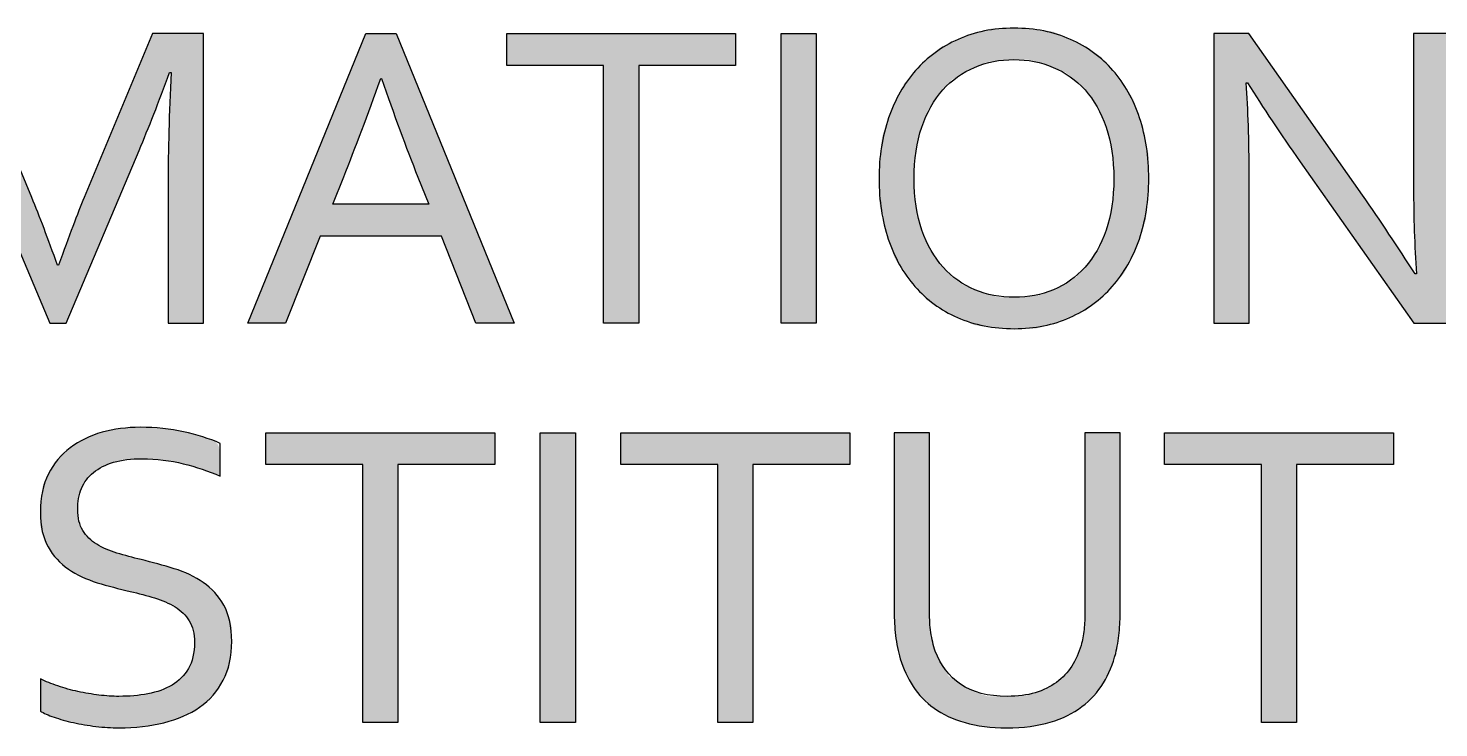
# Model space of a CAD drawing. Extents: x -18502 to 259858, y -468734 to 127958.
# Drawn here: x 99088 to 100439, y -292245 to -291575 of the extents above; entities that cross this region are included whole.
import ezdxf

# ---------------------------------------------------------------- set-up
doc = ezdxf.new("R2010")
doc.units = 0
doc.header["$LTSCALE"] = 1000
doc.layers.add('参照-TK_A1$0$TK', color=161, linetype='CONTINUOUS')
doc.layers.add('参照-TK_A1$0$图层 1', color=7, linetype='CONTINUOUS')

# ---------------------------------------------------------------- blocks, each defined once
blk = doc.blocks.new('参照-TK_A1$0$block 6')
at = {"layer": '参照-TK_A1$0$图层 1'}
h = blk.add_hatch(color=7, dxfattribs=at)
h.dxf.hatch_style = 2
edge = h.paths.add_edge_path()
edge.add_spline(control_points=[(43.9295, -12.5399), (43.9295, -12.5399), (43.9295, -12.5399), (43.9507, -12.5495), (43.972, -12.5588), (43.99, -12.5721), (44.0047, -12.589), (44.0194, -12.6058), (44.0308, -12.6259), (44.0386, -12.6494), (44.0464, -12.6728), (44.0503, -12.6985), (44.0503, -12.7266), (44.0503, -12.7545), (44.0463, -12.7801), (44.0383, -12.8034), (44.0303, -12.8268), (44.0188, -12.8468), (44.0038, -12.8638), (43.9891, -12.8806), (43.971, -12.8938), (43.9499, -12.9032), (43.9289, -12.9127), (43.9054, -12.9174), (43.8793, -12.9174), (43.8523, -12.9174), (43.8282, -12.9127), (43.807, -12.9032), (43.7856, -12.8938), (43.7676, -12.8806), (43.7529, -12.8638), (43.738, -12.8468), (43.7268, -12.8268), (43.719, -12.8034), (43.7112, -12.7801), (43.7072, -12.7545), (43.7072, -12.7266), (43.7072, -12.6985), (43.7113, -12.6728), (43.7194, -12.6494), (43.7275, -12.6259), (43.739, -12.6058), (43.7538, -12.589), (43.7686, -12.5721), (43.7866, -12.5588), (43.8078, -12.5495), (43.8288, -12.5399), (43.8525, -12.5352), (43.8787, -12.5352), (43.9056, -12.5352), (43.9295, -12.5399)], knot_values=[0, 0, 0, 0, 0.5001, 0.5001, 1, 1, 1, 2, 2, 2, 3, 3, 3, 4, 4, 4, 5, 5, 5, 6, 6, 6, 7, 7, 7, 8, 8, 8, 9, 9, 9, 10, 10, 10, 11, 11, 11, 12, 12, 12, 13, 13, 13, 14, 14, 14, 15, 15, 15, 16, 16, 16, 16], degree=3, periodic=0)
edge = h.paths.add_edge_path()
edge.add_spline(control_points=[(43.9137, -12.8743), (43.9137, -12.8743), (43.9137, -12.8743), (43.929, -12.8679), (43.9444, -12.8615), (43.9577, -12.8519), (43.9692, -12.8392), (43.9806, -12.8266), (43.9895, -12.8108), (43.9961, -12.792), (44.0025, -12.7732), (44.0058, -12.7514), (44.0058, -12.7266), (44.0058, -12.7019), (44.0025, -12.68), (43.9961, -12.6611), (43.9895, -12.6422), (43.9806, -12.6264), (43.9692, -12.6137), (43.9577, -12.6011), (43.9442, -12.5914), (43.9288, -12.585), (43.9133, -12.5784), (43.8966, -12.5751), (43.8787, -12.5751), (43.861, -12.5751), (43.8444, -12.5784), (43.8288, -12.585), (43.8134, -12.5914), (43.7999, -12.6011), (43.7884, -12.6137), (43.7771, -12.6264), (43.7681, -12.6422), (43.7616, -12.6611), (43.7551, -12.68), (43.7519, -12.7019), (43.7519, -12.7266), (43.7519, -12.7514), (43.7551, -12.7732), (43.7618, -12.792), (43.7684, -12.8108), (43.7773, -12.8266), (43.7888, -12.8392), (43.8001, -12.8519), (43.8136, -12.8615), (43.8291, -12.8679), (43.8446, -12.8743), (43.8613, -12.8775), (43.8793, -12.8775), (43.8972, -12.8775), (43.9137, -12.8743)], knot_values=[0, 0, 0, 0, 0.5001, 0.5001, 1, 1, 1, 2, 2, 2, 3, 3, 3, 4, 4, 4, 5, 5, 5, 6, 6, 6, 7, 7, 7, 8, 8, 8, 9, 9, 9, 10, 10, 10, 11, 11, 11, 12, 12, 12, 13, 13, 13, 14, 14, 14, 15, 15, 15, 16, 16, 16, 16], degree=3, periodic=0)
h = blk.add_hatch(color=7, dxfattribs=at)
h.dxf.hatch_style = 2
edge = h.paths.add_edge_path()
edge.add_spline(control_points=[(42.8043, -12.6439), (42.8043, -12.6439), (42.8043, -12.6439), (42.8069, -12.5917), (42.8069, -12.5917), (42.8047, -12.5917), (42.8047, -12.5917), (42.791, -12.6294), (42.7782, -12.6623), (42.7661, -12.6906), (42.7661, -12.6906), (42.6733, -12.9105), (42.6733, -12.9105), (42.6733, -12.9105), (42.6526, -12.9105), (42.6526, -12.9105), (42.6526, -12.9105), (42.5599, -12.6906), (42.5599, -12.6906), (42.5471, -12.6603), (42.5342, -12.6273), (42.5213, -12.5917), (42.5213, -12.5917), (42.5192, -12.5917), (42.5192, -12.5917), (42.5217, -12.6429), (42.523, -12.6899), (42.523, -12.7324), (42.523, -12.7324), (42.523, -12.9105), (42.523, -12.9105), (42.523, -12.9105), (42.4781, -12.9105), (42.4781, -12.9105), (42.4781, -12.9105), (42.4781, -12.5421), (42.4781, -12.5421), (42.4781, -12.5421), (42.5428, -12.5421), (42.5428, -12.5421), (42.5428, -12.5421), (42.6296, -12.7506), (42.6296, -12.7506), (42.6395, -12.7744), (42.6504, -12.8031), (42.6623, -12.8368), (42.6623, -12.8368), (42.6637, -12.8368), (42.6637, -12.8368), (42.6769, -12.7995), (42.6878, -12.7707), (42.6964, -12.7506), (42.6964, -12.7506), (42.7832, -12.5421), (42.7832, -12.5421), (42.7832, -12.5421), (42.8479, -12.5421), (42.8479, -12.5421), (42.8479, -12.5421), (42.8479, -12.9105), (42.8479, -12.9105), (42.8479, -12.9105), (42.803, -12.9105), (42.803, -12.9105), (42.803, -12.9105), (42.803, -12.7324), (42.803, -12.7324), (42.803, -12.6907), (42.8043, -12.6439)], knot_values=[0, 0, 0, 0, 0.5001, 0.5001, 1, 1, 1, 2, 2, 2, 3, 3, 3, 4, 4, 4, 5, 5, 5, 6, 6, 6, 7, 7, 7, 8, 8, 8, 9, 9, 9, 10, 10, 10, 11, 11, 11, 12, 12, 12, 13, 13, 13, 14, 14, 14, 15, 15, 15, 16, 16, 16, 17, 17, 17, 18, 18, 18, 19, 19, 19, 20, 20, 20, 21, 21, 21, 22, 22, 22, 22], degree=3, periodic=0)
h = blk.add_hatch(color=7, dxfattribs=at)
h.dxf.hatch_style = 2
h.paths.add_polyline_path([(42.9043, -12.9105), (43.0544, -12.5421), (43.0932, -12.5421), (43.2433, -12.9105), (43.1945, -12.9105), (43.1506, -12.7996), (42.9966, -12.7996), (42.9525, -12.9105)])
edge = h.paths.add_edge_path()
edge.add_spline(control_points=[(43.1346, -12.7591), (43.1346, -12.7591), (43.1346, -12.7591), (43.1346, -12.7591), (43.1346, -12.7591), (43.1207, -12.7245), (43.1207, -12.7245), (43.1055, -12.6863), (43.0902, -12.6446), (43.0745, -12.5994), (43.0745, -12.5994), (43.0734, -12.5994), (43.0734, -12.5994), (43.057, -12.6452), (43.0412, -12.6868), (43.0264, -12.7244), (43.0264, -12.7244), (43.0125, -12.7591), (43.0125, -12.7591), (43.0125, -12.7591), (43.1346, -12.7591)], knot_values=[0, 0, 0, 0, 0.5001, 0.5001, 1, 1, 1, 2, 2, 2, 3, 3, 3, 4, 4, 4, 5, 5, 5, 6, 6, 6, 6], degree=3, periodic=0)
h = blk.add_hatch(color=7, dxfattribs=at)
h.dxf.hatch_style = 2
h.paths.add_polyline_path([(43.4016, -12.9105), (43.3567, -12.9105), (43.3567, -12.5827), (43.2337, -12.5827), (43.2337, -12.5421), (43.5248, -12.5421), (43.5248, -12.5827), (43.4016, -12.5827)])
h = blk.add_hatch(color=7, dxfattribs=at)
h.dxf.hatch_style = 2
h.paths.add_polyline_path([(43.5826, -12.9105), (43.5826, -12.5421), (43.6274, -12.5421), (43.6274, -12.9105)])
h = blk.add_hatch(color=7, dxfattribs=at)
h.dxf.hatch_style = 2
edge = h.paths.add_edge_path()
edge.add_spline(control_points=[(44.133, -12.9105), (44.133, -12.9105), (44.133, -12.9105), (44.133, -12.9105), (44.133, -12.9105), (44.133, -12.5421), (44.133, -12.5421), (44.133, -12.5421), (44.1775, -12.5421), (44.1775, -12.5421), (44.1775, -12.5421), (44.3221, -12.7476), (44.3221, -12.7476), (44.3447, -12.7801), (44.367, -12.8135), (44.389, -12.8477), (44.389, -12.8477), (44.3906, -12.8477), (44.3906, -12.8477), (44.3883, -12.8119), (44.3871, -12.7755), (44.3871, -12.7382), (44.3871, -12.7382), (44.3871, -12.5421), (44.3871, -12.5421), (44.3871, -12.5421), (44.4323, -12.5421), (44.4323, -12.5421), (44.4323, -12.5421), (44.4323, -12.9105), (44.4323, -12.9105), (44.4323, -12.9105), (44.3873, -12.9105), (44.3873, -12.9105), (44.3873, -12.9105), (44.2428, -12.7051), (44.2428, -12.7051), (44.2177, -12.6693), (44.1955, -12.6359), (44.1759, -12.6049), (44.1759, -12.6049), (44.1742, -12.6049), (44.1742, -12.6049), (44.1766, -12.6386), (44.1779, -12.6776), (44.1779, -12.7225), (44.1779, -12.7225), (44.1779, -12.9105), (44.1779, -12.9105), (44.1779, -12.9105), (44.133, -12.9105)], knot_values=[0, 0, 0, 0, 0.5001, 0.5001, 1, 1, 1, 2, 2, 2, 3, 3, 3, 4, 4, 4, 5, 5, 5, 6, 6, 6, 7, 7, 7, 8, 8, 8, 9, 9, 9, 10, 10, 10, 11, 11, 11, 12, 12, 12, 13, 13, 13, 14, 14, 14, 15, 15, 15, 16, 16, 16, 16], degree=3, periodic=0)
h = blk.add_hatch(color=7, dxfattribs=at)
h.dxf.hatch_style = 2
edge = h.paths.add_edge_path()
edge.add_spline(control_points=[(42.7439, -13.0843), (42.7439, -13.0843), (42.7439, -13.0843), (42.7337, -13.0874), (42.7234, -13.0904), (42.7148, -13.0948), (42.7081, -13.1003), (42.7012, -13.1059), (42.6961, -13.1127), (42.6929, -13.1206), (42.6896, -13.1287), (42.688, -13.1375), (42.688, -13.1473), (42.688, -13.1581), (42.6902, -13.167), (42.6944, -13.1741), (42.6989, -13.1812), (42.7048, -13.187), (42.7123, -13.1916), (42.7196, -13.1962), (42.7283, -13.2), (42.738, -13.2029), (42.7478, -13.2058), (42.758, -13.2086), (42.7687, -13.2112), (42.7829, -13.2146), (42.7969, -13.2184), (42.8108, -13.2227), (42.8245, -13.2269), (42.837, -13.2328), (42.8477, -13.2403), (42.8585, -13.2477), (42.8672, -13.2573), (42.8739, -13.2693), (42.8806, -13.2812), (42.8839, -13.2965), (42.8839, -13.3152), (42.8839, -13.3343), (42.8803, -13.3508), (42.8731, -13.3647), (42.8659, -13.3786), (42.8559, -13.3899), (42.8431, -13.3988), (42.8303, -13.4077), (42.8152, -13.4142), (42.7977, -13.4186), (42.7804, -13.4229), (42.7613, -13.4251), (42.7405, -13.4251), (42.731, -13.4251), (42.7212, -13.4245), (42.7112, -13.4234), (42.7011, -13.4221), (42.6916, -13.4205), (42.6826, -13.4185), (42.6735, -13.4165), (42.6653, -13.4141), (42.6579, -13.4116), (42.6506, -13.409), (42.6447, -13.4065), (42.6405, -13.4039), (42.6405, -13.4039), (42.6405, -13.3628), (42.6405, -13.3628), (42.6472, -13.3662), (42.6546, -13.3691), (42.6629, -13.3719), (42.6711, -13.3747), (42.6797, -13.377), (42.6884, -13.379), (42.6973, -13.3809), (42.7061, -13.3824), (42.7151, -13.3835), (42.7242, -13.3846), (42.7326, -13.3851), (42.7405, -13.3851), (42.7534, -13.3851), (42.7656, -13.3841), (42.7772, -13.3819), (42.7889, -13.3797), (42.7992, -13.376), (42.808, -13.3708), (42.8167, -13.3657), (42.8238, -13.3586), (42.8289, -13.3498), (42.834, -13.3409), (42.8366, -13.3298), (42.8366, -13.3163), (42.8366, -13.3053), (42.8344, -13.2962), (42.8299, -13.2891), (42.8254, -13.2819), (42.8193, -13.276), (42.8118, -13.2713), (42.8043, -13.2666), (42.7956, -13.2628), (42.7859, -13.2599), (42.776, -13.257), (42.7656, -13.2542), (42.7548, -13.2516), (42.7405, -13.2483), (42.7265, -13.2445), (42.7128, -13.2405), (42.6992, -13.2363), (42.6869, -13.2307), (42.6762, -13.2233), (42.6655, -13.216), (42.6569, -13.2065), (42.6503, -13.1949), (42.6438, -13.1834), (42.6405, -13.1686), (42.6405, -13.1506), (42.6405, -13.1319), (42.644, -13.1157), (42.6508, -13.1022), (42.6577, -13.0887), (42.6669, -13.0776), (42.6786, -13.0688), (42.6904, -13.0601), (42.7039, -13.0535), (42.719, -13.0492), (42.7343, -13.045), (42.7504, -13.0429), (42.7677, -13.0429), (42.7874, -13.0429), (42.8057, -13.0447), (42.8227, -13.0485), (42.8397, -13.0523), (42.8552, -13.0572), (42.8693, -13.0633), (42.8693, -13.0633), (42.8693, -13.1049), (42.8693, -13.1049), (42.8541, -13.0984), (42.8384, -13.0932), (42.8222, -13.0892), (42.8059, -13.0851), (42.7885, -13.083), (42.77, -13.0829), (42.7561, -13.0829), (42.7439, -13.0843)], knot_values=[0, 0, 0, 0, 0.5001, 0.5001, 1, 1, 1, 2, 2, 2, 3, 3, 3, 4, 4, 4, 5, 5, 5, 6, 6, 6, 7, 7, 7, 8, 8, 8, 9, 9, 9, 10, 10, 10, 11, 11, 11, 12, 12, 12, 13, 13, 13, 14, 14, 14, 15, 15, 15, 16, 16, 16, 17, 17, 17, 18, 18, 18, 19, 19, 19, 20, 20, 20, 21, 21, 21, 22, 22, 22, 23, 23, 23, 24, 24, 24, 25, 25, 25, 26, 26, 26, 27, 27, 27, 28, 28, 28, 29, 29, 29, 30, 30, 30, 31, 31, 31, 32, 32, 32, 33, 33, 33, 34, 34, 34, 35, 35, 35, 36, 36, 36, 37, 37, 37, 38, 38, 38, 39, 39, 39, 40, 40, 40, 41, 41, 41, 42, 42, 42, 43, 43, 43, 44, 44, 44, 45, 45, 45, 46, 46, 46, 46], degree=3, periodic=0)
h = blk.add_hatch(color=7, dxfattribs=at)
h.dxf.hatch_style = 2
h.paths.add_polyline_path([(43.0954, -13.4182), (43.0505, -13.4182), (43.0505, -13.0903), (42.9274, -13.0903), (42.9274, -13.0498), (43.2184, -13.0498), (43.2184, -13.0903), (43.0954, -13.0903)])
h = blk.add_hatch(color=7, dxfattribs=at)
h.dxf.hatch_style = 2
h.paths.add_polyline_path([(43.2763, -13.4182), (43.2763, -13.0498), (43.3212, -13.0498), (43.3212, -13.4182)])
h = blk.add_hatch(color=7, dxfattribs=at)
h.dxf.hatch_style = 2
h.paths.add_polyline_path([(43.5469, -13.4182), (43.5021, -13.4182), (43.5021, -13.0903), (43.379, -13.0903), (43.379, -13.0498), (43.67, -13.0498), (43.67, -13.0903), (43.5469, -13.0903)])
h = blk.add_hatch(color=7, dxfattribs=at)
h.dxf.hatch_style = 2
edge = h.paths.add_edge_path()
edge.add_spline(control_points=[(43.7719, -13.2951), (43.7719, -13.2951), (43.7719, -13.2951), (43.7731, -13.3038), (43.7744, -13.3125), (43.7763, -13.3205), (43.7788, -13.3276), (43.7853, -13.3454), (43.796, -13.3595), (43.811, -13.3697), (43.8259, -13.38), (43.8456, -13.3851), (43.8703, -13.3851), (43.8837, -13.3851), (43.8955, -13.3837), (43.9059, -13.3805), (43.9162, -13.3774), (43.9253, -13.3729), (43.9331, -13.3673), (43.9408, -13.3616), (43.9472, -13.3547), (43.9523, -13.3468), (43.9574, -13.3387), (43.9614, -13.33), (43.9641, -13.3202), (43.9659, -13.3141), (43.9673, -13.3074), (43.968, -13.2999), (43.9687, -13.2925), (43.9691, -13.2853), (43.9691, -13.2784), (43.9691, -13.2784), (43.9691, -13.0498), (43.9691, -13.0498), (43.9691, -13.0498), (44.014, -13.0498), (44.014, -13.0498), (44.014, -13.0498), (44.014, -13.2773), (44.014, -13.2773), (44.014, -13.2858), (44.0135, -13.2949), (44.0126, -13.3042), (44.0117, -13.3137), (44.0102, -13.3223), (44.0082, -13.3304), (44.0047, -13.3439), (43.9995, -13.3565), (43.9925, -13.3681), (43.9855, -13.3797), (43.9764, -13.3897), (43.9652, -13.3982), (43.9541, -13.4066), (43.9406, -13.4132), (43.9249, -13.4179), (43.9092, -13.4227), (43.8908, -13.4251), (43.8697, -13.4251), (43.8495, -13.4251), (43.8318, -13.4229), (43.8166, -13.4185), (43.8014, -13.414), (43.7882, -13.408), (43.7773, -13.4001), (43.7664, -13.3924), (43.7575, -13.3831), (43.7505, -13.3724), (43.7435, -13.3616), (43.738, -13.3499), (43.7342, -13.3372), (43.7315, -13.3281), (43.7295, -13.3182), (43.7283, -13.3078), (43.7271, -13.2973), (43.7265, -13.2871), (43.7265, -13.2773), (43.7265, -13.2773), (43.7265, -13.0498), (43.7265, -13.0498), (43.7265, -13.0498), (43.7714, -13.0498), (43.7714, -13.0498), (43.7714, -13.0498), (43.7714, -13.2784), (43.7714, -13.2784), (43.7714, -13.2866), (43.7719, -13.2951)], knot_values=[0, 0, 0, 0, 0.5001, 0.5001, 1, 1, 1, 2, 2, 2, 3, 3, 3, 4, 4, 4, 5, 5, 5, 6, 6, 6, 7, 7, 7, 8, 8, 8, 9, 9, 9, 10, 10, 10, 11, 11, 11, 12, 12, 12, 13, 13, 13, 14, 14, 14, 15, 15, 15, 16, 16, 16, 17, 17, 17, 18, 18, 18, 19, 19, 19, 20, 20, 20, 21, 21, 21, 22, 22, 22, 23, 23, 23, 24, 24, 24, 25, 25, 25, 26, 26, 26, 27, 27, 27, 28, 28, 28, 28], degree=3, periodic=0)
h = blk.add_hatch(color=7, dxfattribs=at)
h.dxf.hatch_style = 2
h.paths.add_polyline_path([(44.2383, -13.4182), (44.1935, -13.4182), (44.1935, -13.0903), (44.0704, -13.0903), (44.0704, -13.0498), (44.3615, -13.0498), (44.3615, -13.0903), (44.2383, -13.0903)])
at = {"layer": '参照-TK_A1$0$图层 1', "color": 7}
for points in [[(42.9043, -12.9105), (43.0544, -12.5421), (43.0932, -12.5421), (43.2433, -12.9105), (43.1945, -12.9105), (43.1506, -12.7996), (42.9966, -12.7996), (42.9525, -12.9105), (42.9043, -12.9105)], [(43.4016, -12.9105), (43.3567, -12.9105), (43.3567, -12.5827), (43.2337, -12.5827), (43.2337, -12.5421), (43.5248, -12.5421), (43.5248, -12.5827), (43.4016, -12.5827), (43.4016, -12.9105)], [(43.5826, -12.9105), (43.5826, -12.5421), (43.6274, -12.5421), (43.6274, -12.9105), (43.5826, -12.9105)], [(43.0954, -13.4182), (43.0505, -13.4182), (43.0505, -13.0903), (42.9274, -13.0903), (42.9274, -13.0498), (43.2184, -13.0498), (43.2184, -13.0903), (43.0954, -13.0903), (43.0954, -13.4182)], [(43.2763, -13.4182), (43.2763, -13.0498), (43.3212, -13.0498), (43.3212, -13.4182), (43.2763, -13.4182)], [(43.5469, -13.4182), (43.5021, -13.4182), (43.5021, -13.0903), (43.379, -13.0903), (43.379, -13.0498), (43.67, -13.0498), (43.67, -13.0903), (43.5469, -13.0903), (43.5469, -13.4182)], [(44.2383, -13.4182), (44.1935, -13.4182), (44.1935, -13.0903), (44.0704, -13.0903), (44.0704, -13.0498), (44.3615, -13.0498), (44.3615, -13.0903), (44.2383, -13.0903), (44.2383, -13.4182)]]:
    blk.add_lwpolyline(points, dxfattribs=at)
for points, knots in [([(44.0503, -12.7266), (44.0503, -12.7545), (44.0463, -12.7801), (44.0383, -12.8034), (44.0303, -12.8268), (44.0188, -12.8468), (44.0038, -12.8638), (43.9891, -12.8806), (43.971, -12.8938), (43.9499, -12.9032), (43.9289, -12.9127), (43.9054, -12.9174), (43.8793, -12.9174), (43.8523, -12.9174), (43.8282, -12.9127), (43.807, -12.9032), (43.7856, -12.8938), (43.7676, -12.8806), (43.7529, -12.8638), (43.738, -12.8468), (43.7268, -12.8268), (43.719, -12.8034), (43.7112, -12.7801), (43.7072, -12.7545), (43.7072, -12.7266), (43.7072, -12.6985), (43.7113, -12.6728), (43.7194, -12.6494), (43.7275, -12.6259), (43.739, -12.6058), (43.7538, -12.589), (43.7686, -12.5721), (43.7866, -12.5588), (43.8078, -12.5495), (43.8288, -12.5399), (43.8525, -12.5352), (43.8787, -12.5352), (43.9056, -12.5352), (43.9295, -12.5399), (43.9507, -12.5495), (43.972, -12.5588), (43.99, -12.5721), (44.0047, -12.589), (44.0194, -12.6058), (44.0308, -12.6259), (44.0386, -12.6494), (44.0464, -12.6728), (44.0503, -12.6985), (44.0503, -12.7266)], [0, 0, 0, 0, 1, 1, 1, 2, 2, 2, 3, 3, 3, 4, 4, 4, 5, 5, 5, 6, 6, 6, 7, 7, 7, 8, 8, 8, 9, 9, 9, 10, 10, 10, 11, 11, 11, 12, 12, 12, 13, 13, 13, 14, 14, 14, 15, 15, 15, 16, 16, 16, 16]), ([(42.6733, -12.9105), (42.6733, -12.9105), (42.6526, -12.9105), (42.6526, -12.9105), (42.6526, -12.9105), (42.5599, -12.6906), (42.5599, -12.6906), (42.5471, -12.6603), (42.5342, -12.6273), (42.5213, -12.5917), (42.5213, -12.5917), (42.5192, -12.5917), (42.5192, -12.5917), (42.5217, -12.6429), (42.523, -12.6899), (42.523, -12.7324), (42.523, -12.7324), (42.523, -12.9105), (42.523, -12.9105), (42.523, -12.9105), (42.4781, -12.9105), (42.4781, -12.9105), (42.4781, -12.9105), (42.4781, -12.5421), (42.4781, -12.5421), (42.4781, -12.5421), (42.5428, -12.5421), (42.5428, -12.5421), (42.5428, -12.5421), (42.6296, -12.7506), (42.6296, -12.7506), (42.6395, -12.7744), (42.6504, -12.8031), (42.6623, -12.8368), (42.6623, -12.8368), (42.6637, -12.8368), (42.6637, -12.8368), (42.6769, -12.7995), (42.6878, -12.7707), (42.6964, -12.7506), (42.6964, -12.7506), (42.7832, -12.5421), (42.7832, -12.5421), (42.7832, -12.5421), (42.8479, -12.5421), (42.8479, -12.5421), (42.8479, -12.5421), (42.8479, -12.9105), (42.8479, -12.9105), (42.8479, -12.9105), (42.803, -12.9105), (42.803, -12.9105), (42.803, -12.9105), (42.803, -12.7324), (42.803, -12.7324), (42.803, -12.6907), (42.8043, -12.6439), (42.8069, -12.5917), (42.8069, -12.5917), (42.8047, -12.5917), (42.8047, -12.5917), (42.791, -12.6294), (42.7782, -12.6623), (42.7661, -12.6906), (42.7661, -12.6906), (42.6733, -12.9105), (42.6733, -12.9105)], [0, 0, 0, 0, 1, 1, 1, 2, 2, 2, 3, 3, 3, 4, 4, 4, 5, 5, 5, 6, 6, 6, 7, 7, 7, 8, 8, 8, 9, 9, 9, 10, 10, 10, 11, 11, 11, 12, 12, 12, 13, 13, 13, 14, 14, 14, 15, 15, 15, 16, 16, 16, 17, 17, 17, 18, 18, 18, 19, 19, 19, 20, 20, 20, 21, 21, 21, 22, 22, 22, 22]), ([(44.3221, -12.7476), (44.3447, -12.7801), (44.367, -12.8135), (44.389, -12.8477), (44.389, -12.8477), (44.3906, -12.8477), (44.3906, -12.8477), (44.3883, -12.8119), (44.3871, -12.7755), (44.3871, -12.7382), (44.3871, -12.7382), (44.3871, -12.5421), (44.3871, -12.5421), (44.3871, -12.5421), (44.4323, -12.5421), (44.4323, -12.5421), (44.4323, -12.5421), (44.4323, -12.9105), (44.4323, -12.9105), (44.4323, -12.9105), (44.3873, -12.9105), (44.3873, -12.9105), (44.3873, -12.9105), (44.2428, -12.7051), (44.2428, -12.7051), (44.2177, -12.6693), (44.1955, -12.6359), (44.1759, -12.6049), (44.1759, -12.6049), (44.1742, -12.6049), (44.1742, -12.6049), (44.1766, -12.6386), (44.1779, -12.6776), (44.1779, -12.7225), (44.1779, -12.7225), (44.1779, -12.9105), (44.1779, -12.9105), (44.1779, -12.9105), (44.133, -12.9105), (44.133, -12.9105), (44.133, -12.9105), (44.133, -12.5421), (44.133, -12.5421), (44.133, -12.5421), (44.1775, -12.5421), (44.1775, -12.5421), (44.1775, -12.5421), (44.3221, -12.7476), (44.3221, -12.7476)], [0, 0, 0, 0, 1, 1, 1, 2, 2, 2, 3, 3, 3, 4, 4, 4, 5, 5, 5, 6, 6, 6, 7, 7, 7, 8, 8, 8, 9, 9, 9, 10, 10, 10, 11, 11, 11, 12, 12, 12, 13, 13, 13, 14, 14, 14, 15, 15, 15, 16, 16, 16, 16]), ([(44.0058, -12.7266), (44.0058, -12.7019), (44.0025, -12.68), (43.9961, -12.6611), (43.9895, -12.6422), (43.9806, -12.6264), (43.9692, -12.6137), (43.9577, -12.6011), (43.9442, -12.5914), (43.9288, -12.585), (43.9133, -12.5784), (43.8966, -12.5751), (43.8787, -12.5751), (43.861, -12.5751), (43.8444, -12.5784), (43.8288, -12.585), (43.8134, -12.5914), (43.7999, -12.6011), (43.7884, -12.6137), (43.7771, -12.6264), (43.7681, -12.6422), (43.7616, -12.6611), (43.7551, -12.68), (43.7519, -12.7019), (43.7519, -12.7266), (43.7519, -12.7514), (43.7551, -12.7732), (43.7618, -12.792), (43.7684, -12.8108), (43.7773, -12.8266), (43.7888, -12.8392), (43.8001, -12.8519), (43.8136, -12.8615), (43.8291, -12.8679), (43.8446, -12.8743), (43.8613, -12.8775), (43.8793, -12.8775), (43.8972, -12.8775), (43.9137, -12.8743), (43.929, -12.8679), (43.9444, -12.8615), (43.9577, -12.8519), (43.9692, -12.8392), (43.9806, -12.8266), (43.9895, -12.8108), (43.9961, -12.792), (44.0025, -12.7732), (44.0058, -12.7514), (44.0058, -12.7266)], [0, 0, 0, 0, 1, 1, 1, 2, 2, 2, 3, 3, 3, 4, 4, 4, 5, 5, 5, 6, 6, 6, 7, 7, 7, 8, 8, 8, 9, 9, 9, 10, 10, 10, 11, 11, 11, 12, 12, 12, 13, 13, 13, 14, 14, 14, 15, 15, 15, 16, 16, 16, 16]), ([(43.0734, -12.5994), (43.057, -12.6452), (43.0412, -12.6868), (43.0264, -12.7244), (43.0264, -12.7244), (43.0125, -12.7591), (43.0125, -12.7591), (43.0125, -12.7591), (43.1346, -12.7591), (43.1346, -12.7591), (43.1346, -12.7591), (43.1207, -12.7245), (43.1207, -12.7245), (43.1055, -12.6863), (43.0902, -12.6446), (43.0745, -12.5994), (43.0745, -12.5994), (43.0734, -12.5994), (43.0734, -12.5994)], [0, 0, 0, 0, 1, 1, 1, 2, 2, 2, 3, 3, 3, 4, 4, 4, 5, 5, 5, 6, 6, 6, 6]), ([(42.688, -13.1473), (42.688, -13.1581), (42.6902, -13.167), (42.6944, -13.1741), (42.6989, -13.1812), (42.7048, -13.187), (42.7123, -13.1916), (42.7196, -13.1962), (42.7283, -13.2), (42.738, -13.2029), (42.7478, -13.2058), (42.758, -13.2086), (42.7687, -13.2112), (42.7829, -13.2146), (42.7969, -13.2184), (42.8108, -13.2227), (42.8245, -13.2269), (42.837, -13.2328), (42.8477, -13.2403), (42.8585, -13.2477), (42.8672, -13.2573), (42.8739, -13.2693), (42.8806, -13.2812), (42.8839, -13.2965), (42.8839, -13.3152), (42.8839, -13.3343), (42.8803, -13.3508), (42.8731, -13.3647), (42.8659, -13.3786), (42.8559, -13.3899), (42.8431, -13.3988), (42.8303, -13.4077), (42.8152, -13.4142), (42.7977, -13.4186), (42.7804, -13.4229), (42.7613, -13.4251), (42.7405, -13.4251), (42.731, -13.4251), (42.7212, -13.4245), (42.7112, -13.4234), (42.7011, -13.4221), (42.6916, -13.4205), (42.6826, -13.4185), (42.6735, -13.4165), (42.6653, -13.4141), (42.6579, -13.4116), (42.6506, -13.409), (42.6447, -13.4065), (42.6405, -13.4039), (42.6405, -13.4039), (42.6405, -13.3628), (42.6405, -13.3628), (42.6472, -13.3662), (42.6546, -13.3691), (42.6629, -13.3719), (42.6711, -13.3747), (42.6797, -13.377), (42.6884, -13.379), (42.6973, -13.3809), (42.7061, -13.3824), (42.7151, -13.3835), (42.7242, -13.3846), (42.7326, -13.3851), (42.7405, -13.3851), (42.7534, -13.3851), (42.7656, -13.3841), (42.7772, -13.3819), (42.7889, -13.3797), (42.7992, -13.376), (42.808, -13.3708), (42.8167, -13.3657), (42.8238, -13.3586), (42.8289, -13.3498), (42.834, -13.3409), (42.8366, -13.3298), (42.8366, -13.3163), (42.8366, -13.3053), (42.8344, -13.2962), (42.8299, -13.2891), (42.8254, -13.2819), (42.8193, -13.276), (42.8118, -13.2713), (42.8043, -13.2666), (42.7956, -13.2628), (42.7859, -13.2599), (42.776, -13.257), (42.7656, -13.2542), (42.7548, -13.2516), (42.7405, -13.2483), (42.7265, -13.2445), (42.7128, -13.2405), (42.6992, -13.2363), (42.6869, -13.2307), (42.6762, -13.2233), (42.6655, -13.216), (42.6569, -13.2065), (42.6503, -13.1949), (42.6438, -13.1834), (42.6405, -13.1686), (42.6405, -13.1506), (42.6405, -13.1319), (42.644, -13.1157), (42.6508, -13.1022), (42.6577, -13.0887), (42.6669, -13.0776), (42.6786, -13.0688), (42.6904, -13.0601), (42.7039, -13.0535), (42.719, -13.0492), (42.7343, -13.045), (42.7504, -13.0429), (42.7677, -13.0429), (42.7874, -13.0429), (42.8057, -13.0447), (42.8227, -13.0485), (42.8397, -13.0523), (42.8552, -13.0572), (42.8693, -13.0633), (42.8693, -13.0633), (42.8693, -13.1049), (42.8693, -13.1049), (42.8541, -13.0984), (42.8384, -13.0932), (42.8222, -13.0892), (42.8059, -13.0851), (42.7885, -13.083), (42.77, -13.0829), (42.7561, -13.0829), (42.7439, -13.0843), (42.7337, -13.0874), (42.7234, -13.0904), (42.7148, -13.0948), (42.7081, -13.1003), (42.7012, -13.1059), (42.6961, -13.1127), (42.6929, -13.1206), (42.6896, -13.1287), (42.688, -13.1375), (42.688, -13.1473)], [0, 0, 0, 0, 1, 1, 1, 2, 2, 2, 3, 3, 3, 4, 4, 4, 5, 5, 5, 6, 6, 6, 7, 7, 7, 8, 8, 8, 9, 9, 9, 10, 10, 10, 11, 11, 11, 12, 12, 12, 13, 13, 13, 14, 14, 14, 15, 15, 15, 16, 16, 16, 17, 17, 17, 18, 18, 18, 19, 19, 19, 20, 20, 20, 21, 21, 21, 22, 22, 22, 23, 23, 23, 24, 24, 24, 25, 25, 25, 26, 26, 26, 27, 27, 27, 28, 28, 28, 29, 29, 29, 30, 30, 30, 31, 31, 31, 32, 32, 32, 33, 33, 33, 34, 34, 34, 35, 35, 35, 36, 36, 36, 37, 37, 37, 38, 38, 38, 39, 39, 39, 40, 40, 40, 41, 41, 41, 42, 42, 42, 43, 43, 43, 44, 44, 44, 45, 45, 45, 46, 46, 46, 46]), ([(43.8703, -13.3851), (43.8837, -13.3851), (43.8955, -13.3837), (43.9059, -13.3805), (43.9162, -13.3774), (43.9253, -13.3729), (43.9331, -13.3673), (43.9408, -13.3616), (43.9472, -13.3547), (43.9523, -13.3468), (43.9574, -13.3387), (43.9614, -13.33), (43.9641, -13.3202), (43.9659, -13.3141), (43.9673, -13.3074), (43.968, -13.2999), (43.9687, -13.2925), (43.9691, -13.2853), (43.9691, -13.2784), (43.9691, -13.2784), (43.9691, -13.0498), (43.9691, -13.0498), (43.9691, -13.0498), (44.014, -13.0498), (44.014, -13.0498), (44.014, -13.0498), (44.014, -13.2773), (44.014, -13.2773), (44.014, -13.2858), (44.0135, -13.2949), (44.0126, -13.3042), (44.0117, -13.3137), (44.0102, -13.3223), (44.0082, -13.3304), (44.0047, -13.3439), (43.9995, -13.3565), (43.9925, -13.3681), (43.9855, -13.3797), (43.9764, -13.3897), (43.9652, -13.3982), (43.9541, -13.4066), (43.9406, -13.4132), (43.9249, -13.4179), (43.9092, -13.4227), (43.8908, -13.4251), (43.8697, -13.4251), (43.8495, -13.4251), (43.8318, -13.4229), (43.8166, -13.4185), (43.8014, -13.414), (43.7882, -13.408), (43.7773, -13.4001), (43.7664, -13.3924), (43.7575, -13.3831), (43.7505, -13.3724), (43.7435, -13.3616), (43.738, -13.3499), (43.7342, -13.3372), (43.7315, -13.3281), (43.7295, -13.3182), (43.7283, -13.3078), (43.7271, -13.2973), (43.7265, -13.2871), (43.7265, -13.2773), (43.7265, -13.2773), (43.7265, -13.0498), (43.7265, -13.0498), (43.7265, -13.0498), (43.7714, -13.0498), (43.7714, -13.0498), (43.7714, -13.0498), (43.7714, -13.2784), (43.7714, -13.2784), (43.7714, -13.2866), (43.7719, -13.2951), (43.7731, -13.3038), (43.7744, -13.3125), (43.7763, -13.3205), (43.7788, -13.3276), (43.7853, -13.3454), (43.796, -13.3595), (43.811, -13.3697), (43.8259, -13.38), (43.8456, -13.3851), (43.8703, -13.3851)], [0, 0, 0, 0, 1, 1, 1, 2, 2, 2, 3, 3, 3, 4, 4, 4, 5, 5, 5, 6, 6, 6, 7, 7, 7, 8, 8, 8, 9, 9, 9, 10, 10, 10, 11, 11, 11, 12, 12, 12, 13, 13, 13, 14, 14, 14, 15, 15, 15, 16, 16, 16, 17, 17, 17, 18, 18, 18, 19, 19, 19, 20, 20, 20, 21, 21, 21, 22, 22, 22, 23, 23, 23, 24, 24, 24, 25, 25, 25, 26, 26, 26, 27, 27, 27, 28, 28, 28, 28])]:
    blk.add_open_spline(points, degree=3, knots=knots, dxfattribs=at)

msp = doc.modelspace()

# ---------------------------------------------------------------- block references
at = {"layer": '参照-TK_A1$0$TK', "color": 0, "xscale": 753.0304320000001, "yscale": 753.0304320000001, "zscale": 753.0304320000001}
msp.add_blockref('参照-TK_A1$0$block 6', (66990.4, -282135.2), dxfattribs=at)

doc.saveas('drawing.dxf')
